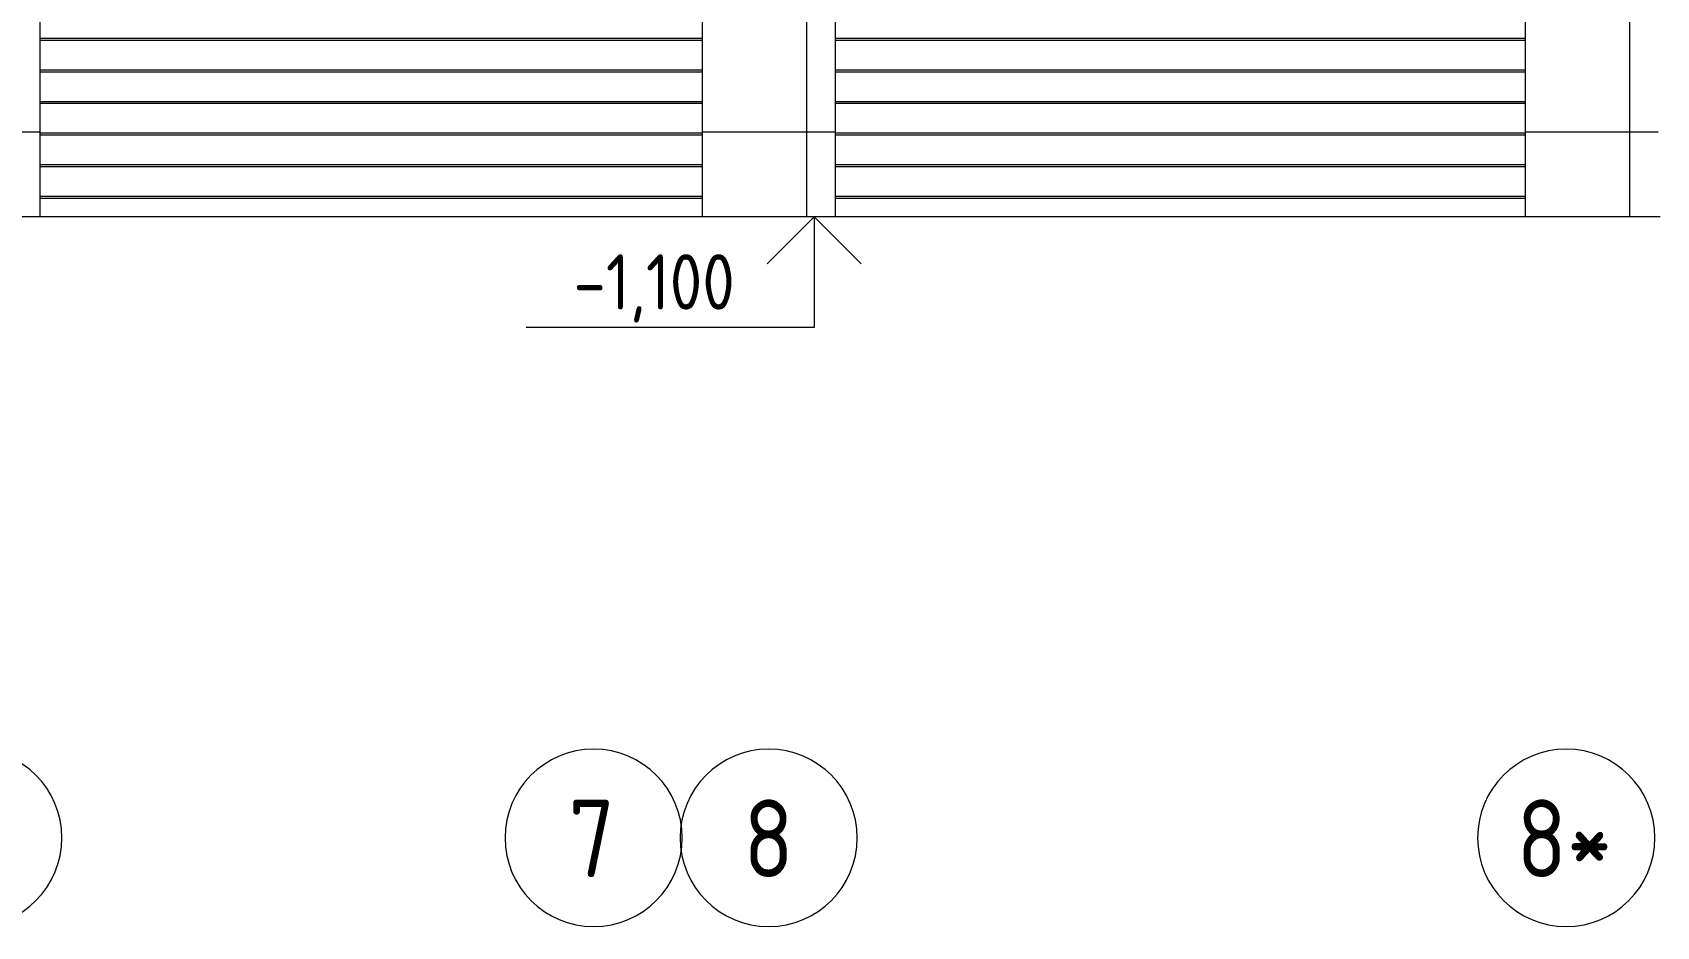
# Model space of a CAD drawing. Header units: millimetres. Extents: x -515342 to 330399, y -224905 to 507333.
# Drawn here: x 276250 to 283581, y -2235 to 1799 of the extents above; entities that cross this region are included whole.
import ezdxf

# ---------------------------------------------------------------- set-up
doc = ezdxf.new("R2010")
doc.units = ezdxf.units.MM
doc.layers.get('0').update_dxf_attribs({"lineweight": 0})
for name, color, linetype, lineweight in [('Аннотация', 7, 'Continuous', 0), ('Лестницы', 7, 'Continuous', 0), ('Линии', 7, 'Continuous', 0), ('Оси', 7, 'Continuous', 0), ('Отметки', 7, 'Continuous', 0), ('Стены внутренние', 7, 'Continuous', 0), ('Стены штриховка поверхности', 7, 'Continuous', 0)]:
    doc.layers.add(name, color=color, linetype=linetype, lineweight=lineweight)
doc.styles.add('GOST Common', font='', dxfattribs={"width": 0.9, "height": 350})
doc.styles.add('GOST Common_1', font='', dxfattribs={"width": 0.9, "height": 250})
doc.styles.get('GOST Common').set_extended_font_data('GOST Common')
doc.styles.get('GOST Common_1').set_extended_font_data('GOST Common')
pattern_1 = [(0, (60260.5, 150), (0, 600), []), (90, (60260.5, 150), (-600, 4e-14), [])]
pattern_2 = [(0, (56545.5, 150), (0, 600), []), (90, (56545.5, 150), (-600, 4e-14), [])]

# ---------------------------------------------------------------- blocks, each defined once
blk = doc.blocks.new('СД_Люблино_Фасады_rvt-1-О_АР_Эскиз_Фасад 1-12 копия 1')
at = {"layer": 'Стены штриховка поверхности', "true_color": 0xcacaca}
h = blk.add_hatch(dxfattribs=at)
h.set_pattern_fill('FP_26', color=9, style=0, pattern_type=2)
h.set_pattern_definition([(0, (52955.5, 150), (0, 600), []), (90, (52955.5, 150), (-600, 4e-14), [])])
h.paths.add_polyline_path([(52960, -1100), (52960, 150), (52860, 150), (52860, -1100)])
h = blk.add_hatch(dxfattribs=at)
h.set_pattern_fill('FP_25', color=9, style=0, pattern_type=2)
h.set_pattern_definition(pattern_2)
h.paths.add_polyline_path([(56050, -1100), (56450, -1100), (56450, 150), (55950, 150), (55950, -1100)])
h = blk.add_hatch(dxfattribs=at)
h.set_pattern_fill('FP_25', color=9, style=0, pattern_type=2)
h.set_pattern_definition(pattern_2)
h.paths.add_polyline_path([(56550, -1100), (56550, 150), (56450, 150), (56450, -1100)])
h = blk.add_hatch(dxfattribs=at)
h.set_pattern_fill('FP_17', color=9, style=0, pattern_type=2)
h.set_pattern_definition(pattern_1)
h.paths.add_polyline_path([(59665, -1100), (60165, -1100), (60165, 150), (59665, 150), (59665, -1097.8)])
h = blk.add_hatch(dxfattribs=at)
h.set_pattern_fill('FP_17', color=9, style=0, pattern_type=2)
h.set_pattern_definition(pattern_1)
h.paths.add_polyline_path([(60165, -1100), (60265, -1100), (60265, 150), (60165, 150), (60165, -1050)])
at = {"layer": 'Лестницы'}
for p, q in [((52960, -295), (55950, -295)), ((55950, -305), (52960, -305)), ((55950, -305), (52960, -305)), ((56550, -295), (59665, -295)), ((59665, -305), (56550, -305)), ((59665, -305), (56550, -305)), ((52960, -437.5), (55950, -437.5)), ((56550, -437.5), (59665, -437.5)), ((55950, -447.5), (52960, -447.5)), ((55950, -447.5), (52960, -447.5)), ((59665, -447.5), (56550, -447.5)), ((59665, -447.5), (56550, -447.5)), ((52960, -580), (55950, -580)), ((56550, -580), (59665, -580)), ((55950, -590), (52960, -590)), ((55950, -590), (52960, -590)), ((59665, -590), (56550, -590)), ((59665, -590), (56550, -590)), ((52960, -722.5), (55950, -722.5)), ((55950, -732.5), (52960, -732.5)), ((55950, -732.5), (52960, -732.5)), ((56550, -722.5), (59665, -722.5)), ((59665, -732.5), (56550, -732.5)), ((59665, -732.5), (56550, -732.5)), ((52960, -865), (55950, -865)), ((55950, -875), (52960, -875)), ((55950, -875), (52960, -875)), ((56550, -865), (59665, -865)), ((59665, -875), (56550, -875)), ((59665, -875), (56550, -875)), ((52960, -1007.5), (55950, -1007.5)), ((55950, -1017.5), (52960, -1017.5)), ((55950, -1017.5), (52960, -1017.5)), ((56550, -1007.5), (59665, -1007.5)), ((59665, -1017.5), (56550, -1017.5)), ((59665, -1017.5), (56550, -1017.5))]:
    blk.add_line(p, q, dxfattribs=at)
at = {"layer": 'Стены внутренние'}
for p, q in [((52960, 150), (52960, -1100)), ((55950, 150), (55950, -1100)), ((56550, 150), (56550, -1100)), ((59665, 150), (59665, -1100))]:
    blk.add_line(p, q, dxfattribs=at)
blk = doc.blocks.new('Ось сетки - Круг_Ø8 мм-6577-О_АР_Эскиз_Фасад 1-12 копия 1')
at = {"layer": 'Оси'}
for start, end in [(360, 180), (180, 360)]:
    blk.add_arc((0, -3902.6), 400, start, end, dxfattribs=at)
blk = doc.blocks.new('Высотные отметки - Стрелка вниз-5092-О_АР_Эскиз_Фасад 1-12 копия 1')
at = {"layer": 'Аннотация'}
for p, q in [((-2834.3, 0), (-3434.3, 0)), ((-3134.3, 0), (-3346.5, -212.1)), ((-3134.3, 0), (-3134.3, -500)), ((-3134.3, 0), (-2922.2, -212.1)), ((-3134.3, -500), (-4434.3, -500))]:
    blk.add_line(p, q, dxfattribs=at)

msp = doc.modelspace()

# ---------------------------------------------------------------- linework, layer by layer
at = {"layer": 'Линии'}
msp.add_line((283597.3997, 967.7355), (265841.1568, 967.7355), dxfattribs=at)
at = {"layer": 'Отметки'}
msp.add_line((280929.223, 967.7355), (279778.4753, 967.7355), dxfattribs=at)

# ---------------------------------------------------------------- block references
msp.add_blockref('СД_Люблино_Фасады_rvt-1-О_АР_Эскиз_Фасад 1-12 копия 1', (223323.3997, 2067.7355))
at = {"layer": 'Оси'}
for p in [(275983.3997, 2067.7355), (278783.3997, 2067.7355), (279573.3997, 2067.7355), (283173.3997, 2067.7355)]:
    msp.add_blockref('Ось сетки - Круг_Ø8 мм-6577-О_АР_Эскиз_Фасад 1-12 копия 1', p, dxfattribs=at)
at = {"layer": 'Отметки'}
msp.add_blockref('Высотные отметки - Стрелка вниз-5092-О_АР_Эскиз_Фасад 1-12 копия 1', (282912.8111, 967.7355), dxfattribs=at)

# ---------------------------------------------------------------- texts
at = {"layer": 'Оси', "char_height": 350, "attachment_point": 1, "style": 'GOST Common'}
for s, insert, width in [('\\fGOST Common|b0|i0|c204|p34|;\\W.9;7', (278669.619, -1662.3053), 274.177125), ('\\fGOST Common|b0|i0|c204|p34|;\\W.9;8', (279459.619, -1662.3053), 274.177125), ('8*', (282949.369, -1662.3053), 541.139062)]:
    msp.add_mtext(s, dxfattribs=dict(at, insert=insert, width=width))
at = {"layer": 'Отметки', "insert": (278692.5411, 798.2921), "char_height": 250, "width": 926.242019, "attachment_point": 1, "line_spacing_factor": 1.022761, "style": 'GOST Common_1'}
msp.add_mtext('-1,100', dxfattribs=at)

doc.saveas('drawing.dxf')
